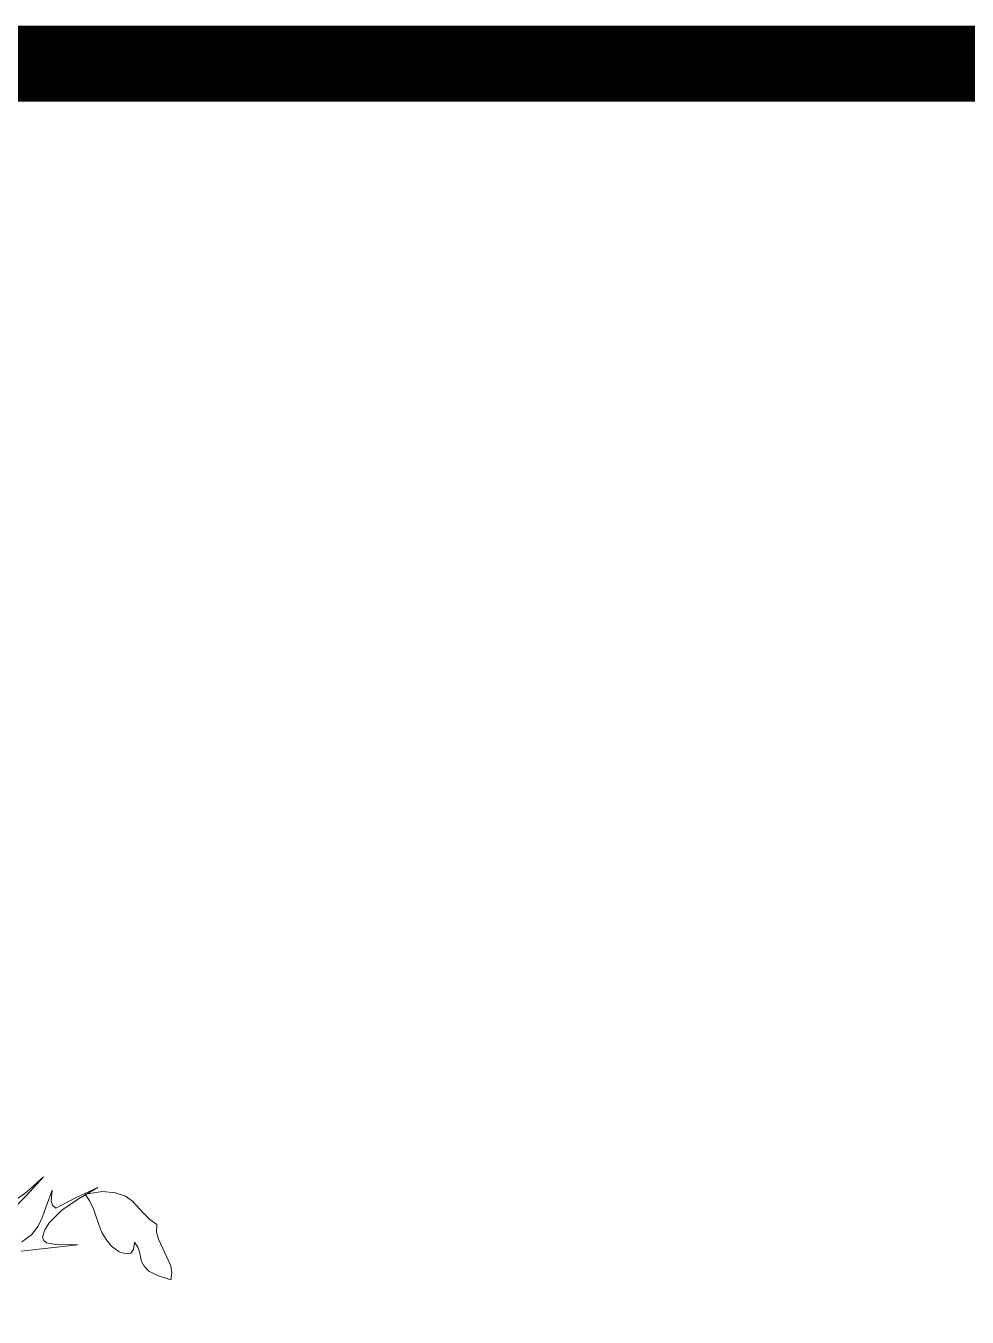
# Model space of a CAD drawing. Header units: inches. Extents: x -885 to 26362, y -28010 to 990.
# Drawn here: x 4279.499 to 4280.961, y -2321.766 to -2319.761 of the extents above; entities that cross this region are included whole.
import ezdxf

# ---------------------------------------------------------------- set-up
doc = ezdxf.new("R2010")
doc.units = ezdxf.units.IN
doc.header["$MEASUREMENT"] = 0
doc.layers.add('Text', color=7, linetype='Continuous')
doc.layers.add('TREE', color=3, linetype='Continuous', lineweight=15)

# ---------------------------------------------------------------- blocks, each defined once
blk = doc.blocks.new('tree2')
at = {"layer": 'TREE'}
for points in [[(5207.9186, 5947.9003), (5207.9867, 5947.9077), (5207.9605, 5947.9083), (5207.9494, 5947.9101), (5207.946, 5947.9129), (5207.9445, 5947.9169), (5207.9473, 5947.9259), (5207.9525, 5947.9342), (5207.9676, 5947.9496), (5207.9879, 5947.9634), (5208.011, 5947.977), (5207.9848, 5947.965), (5207.9605, 5947.952), (5207.9565, 5947.9557), (5207.9547, 5947.9606), (5207.9562, 5947.9736), (5207.9485, 5947.953), (5207.9445, 5947.9416), (5207.939, 5947.9305), (5207.931, 5947.92), (5207.9196, 5947.9114)], [(5207.9011, 5947.9431), (5207.9248, 5947.9668), (5207.9454, 5947.9899), (5207.9251, 5947.9714), (5207.9125, 5947.9625)], [(5208.0988, 5947.8657), (5208.0831, 5947.871), (5208.0726, 5947.8762), (5208.0668, 5947.882), (5208.0637, 5947.8876), (5208.0613, 5947.8996), (5208.0594, 5947.9051), (5208.0554, 5947.911), (5208.0542, 5947.9024), (5208.0508, 5947.8977), (5208.0452, 5947.8971), (5208.0369, 5947.8993), (5208.0274, 5947.9061), (5208.0209, 5947.9141), (5208.016, 5947.9227), (5208.0123, 5947.9322), (5208.0058, 5947.9513), (5208.0015, 5947.9606), (5207.9957, 5947.9689), (5208.0166, 5947.972), (5208.0323, 5947.9707), (5208.0443, 5947.9667), (5208.0529, 5947.9606), (5208.0665, 5947.9455), (5208.0736, 5947.9384), (5208.0822, 5947.9325), (5208.0819, 5947.9233), (5208.084, 5947.9147), (5208.0917, 5947.8984), (5208.0988, 5947.8827), (5208.1001, 5947.8743), (5208.0988, 5947.8657)]]:
    blk.add_lwpolyline(points, dxfattribs=at)

msp = doc.modelspace()

# ---------------------------------------------------------------- linework, layer by layer
at = {"layer": 'Text', "const_width": 0.117725}
msp.add_lwpolyline([(4271.455292, -2319.820067), (4411.376772, -2319.820067), (4411.376772, -2413.77649), (4271.455292, -2413.77649)], close=True, dxfattribs=at)

# ---------------------------------------------------------------- block references
at = {"layer": 'TREE', "color": 3, "xscale": 1.288602291024512, "yscale": 1.288602291008523, "zscale": 1.288602291016571}
msp.add_blockref('tree2', (-2431.44372, -9986.141803), dxfattribs=at)

doc.saveas('drawing.dxf')
